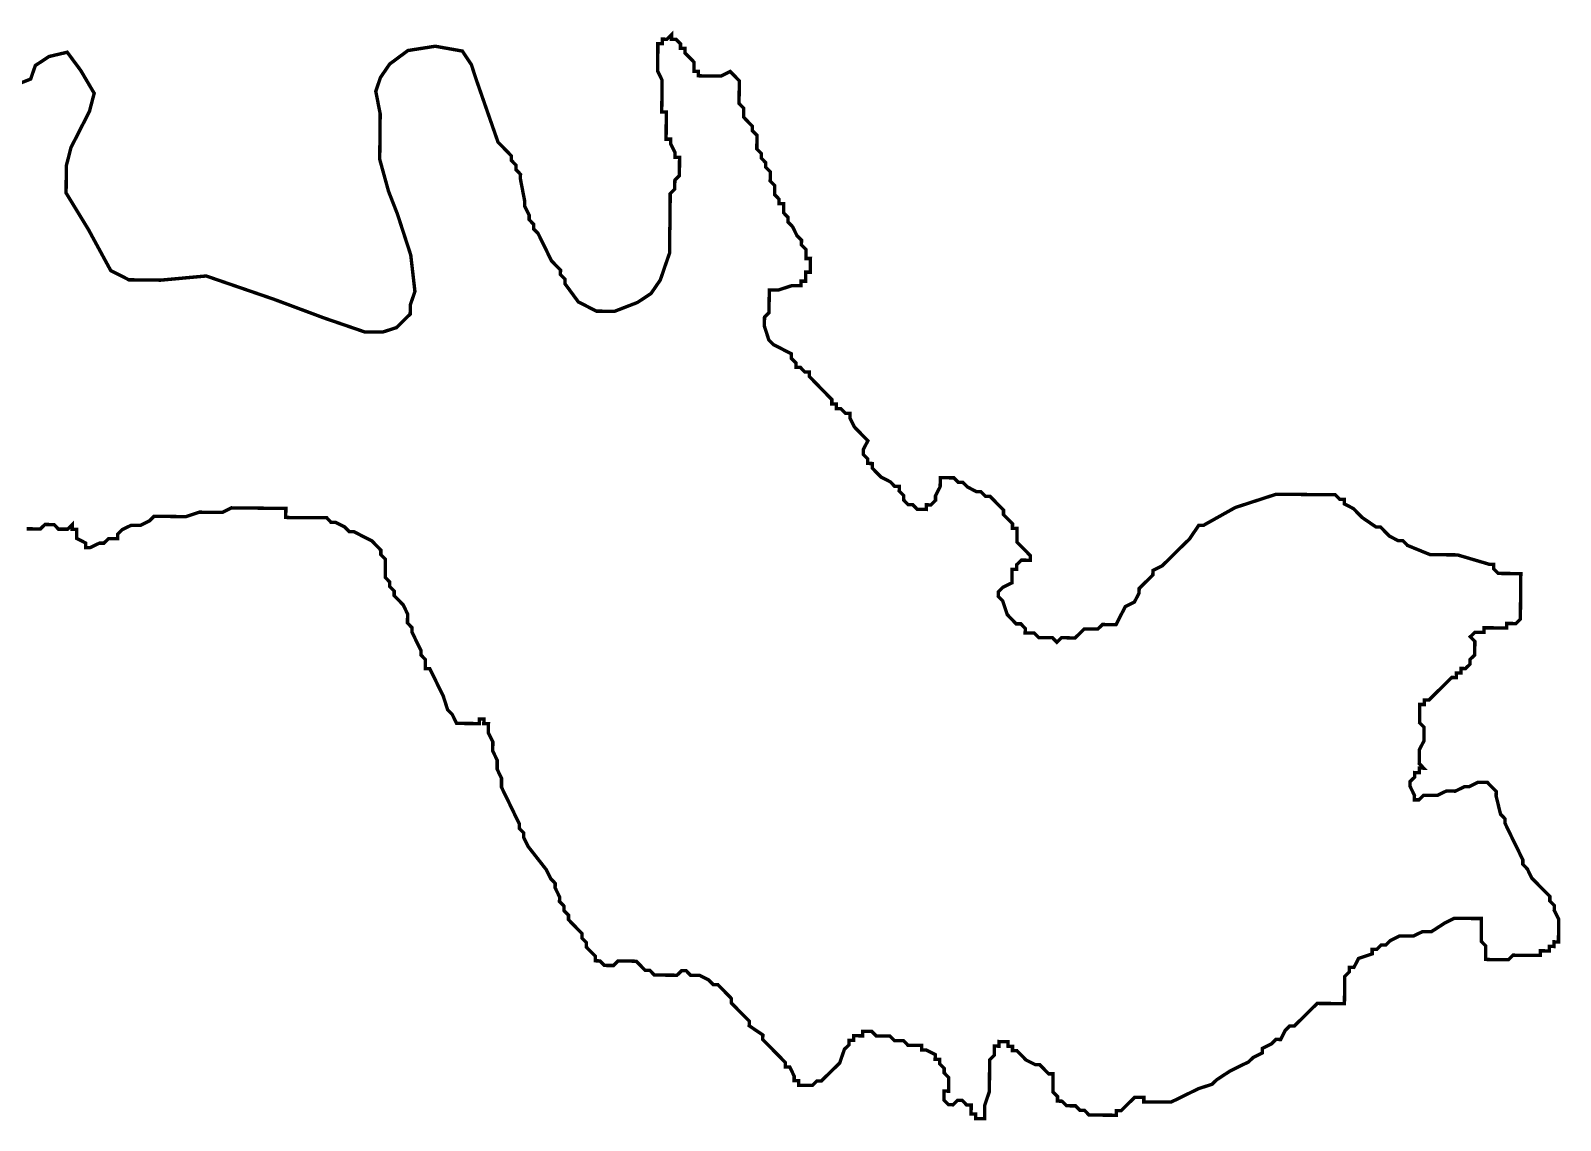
# Model space of a CAD drawing. Header units: metres. Extents: x 290190 to 339802, y 1811045 to 1991312.
# Drawn here: x 308719 to 310075, y 1928384 to 1929350 of the extents above; entities that cross this region are included whole.
import ezdxf

# ---------------------------------------------------------------- set-up
doc = ezdxf.new("R2010")
doc.units = ezdxf.units.M
doc.header["$MEASUREMENT"] = 0
doc.layers.add('HAZARDS LINE', color=1, linetype='Continuous')

msp = doc.modelspace()

# ---------------------------------------------------------------- linework, layer by layer
at = {"layer": 'HAZARDS LINE', "lineweight": 18}
msp.add_lwpolyline([(308715.2, 1928908.1, 3.02, 3.02, 0), (308719.3, 1928908.1, 3.02, 3.02, 0), (308723.3, 1928908, 3.02, 3.02, 0), (308727.3, 1928908, 3.02, 3.02, 0), (308731.4, 1928912, 3.02, 3.02, 0), (308735.4, 1928911.9, 3.02, 3.02, 0), (308739.4, 1928911.9, 3.02, 3.02, 0), (308743.4, 1928907.8, 3.02, 3.02, 0), (308747.5, 1928907.8, 3.02, 3.02, 0), (308751.5, 1928907.8, 3.02, 3.02, 0), (308755.6, 1928911.8, 3.02, 3.02, 0), (308755.5, 1928907.7, 3.02, 3.02, 0), (308759.5, 1928907.7, 3.02, 3.02, 0), (308759.5, 1928903.7, 3.02, 3.02, 0), (308759.5, 1928899.6, 3.02, 3.02, 0), (308767.5, 1928895.5, 3.02, 3.02, 0), (308767.5, 1928891.5, 3.02, 3.02, 0), (308771.5, 1928891.5, 3.02, 3.02, 0), (308779.6, 1928895.4, 3.02, 3.02, 0), (308783.6, 1928895.4, 3.02, 3.02, 0), (308787.7, 1928899.4, 3.02, 3.02, 0), (308795.7, 1928899.3, 3.02, 3.02, 0), (308795.8, 1928903.4, 3.02, 3.02, 0), (308799.8, 1928907.4, 3.02, 3.02, 0), (308807.9, 1928911.3, 3.02, 3.02, 0), (308816, 1928911.2, 3.02, 3.02, 0), (308824.1, 1928915.2, 3.02, 3.02, 0), (308828.1, 1928919.2, 3.02, 3.02, 0), (308832.1, 1928919.2, 3.02, 3.02, 0), (308836.2, 1928919.1, 3.02, 3.02, 0), (308840.2, 1928919.1, 3.02, 3.02, 0), (308848.3, 1928919, 3.02, 3.02, 0), (308852.3, 1928919, 3.02, 3.02, 0), (308856.3, 1928918.9, 3.02, 3.02, 0), (308868.4, 1928922.9, 3.02, 3.02, 0), (308872.5, 1928922.8, 3.02, 3.02, 0), (308884.5, 1928922.7, 3.02, 3.02, 0), (308888.6, 1928922.7, 3.02, 3.02, 0), (308896.7, 1928926.7, 3.02, 3.02, 0), (308900.7, 1928926.6, 3.02, 3.02, 0), (308916.8, 1928926.5, 3.02, 3.02, 0), (308924.8, 1928926.4, 3.02, 3.02, 0), (308932.9, 1928926.3, 3.02, 3.02, 0), (308936.9, 1928926.3, 3.02, 3.02, 0), (308941, 1928926.3, 3.02, 3.02, 0), (308945, 1928926.2, 3.02, 3.02, 0), (308944.9, 1928922.2, 3.02, 3.02, 0), (308944.9, 1928918.2, 3.02, 3.02, 0), (308948.9, 1928918.1, 3.02, 3.02, 0), (308953, 1928918.1, 3.02, 3.02, 0), (308961, 1928918, 3.02, 3.02, 0), (308969.1, 1928918, 3.02, 3.02, 0), (308977.1, 1928917.9, 3.02, 3.02, 0), (308981.2, 1928917.9, 3.02, 3.02, 0), (308985.1, 1928913.8, 3.02, 3.02, 0), (308989.2, 1928913.8, 3.02, 3.02, 0), (308997.2, 1928909.7, 3.02, 3.02, 0), (309001.2, 1928905.6, 3.02, 3.02, 0), (309005.2, 1928905.6, 3.02, 3.02, 0), (309013.2, 1928901.5, 3.02, 3.02, 0), (309021.3, 1928897.4, 3.02, 3.02, 0), (309025.2, 1928893.3, 3.02, 3.02, 0), (309029.2, 1928889.2, 3.02, 3.02, 0), (309029.2, 1928885.2, 3.02, 3.02, 0), (309033.2, 1928881.2, 3.02, 3.02, 0), (309033.2, 1928877.1, 3.02, 3.02, 0), (309033.1, 1928873.1, 3.02, 3.02, 0), (309033.1, 1928869.1, 3.02, 3.02, 0), (309033.1, 1928865, 3.02, 3.02, 0), (309037, 1928861, 3.02, 3.02, 0), (309037, 1928857, 3.02, 3.02, 0), (309041, 1928852.9, 3.02, 3.02, 0), (309041, 1928848.9, 3.02, 3.02, 0), (309045, 1928844.8, 3.02, 3.02, 0), (309049, 1928840.7, 3.02, 3.02, 0), (309052.9, 1928832.6, 3.02, 3.02, 0), (309052.8, 1928824.6, 3.02, 3.02, 0), (309056.8, 1928820.5, 3.02, 3.02, 0), (309056.8, 1928816.5, 3.02, 3.02, 0), (309064.7, 1928800.3, 3.02, 3.02, 0), (309064.7, 1928796.3, 3.02, 3.02, 0), (309068.7, 1928792.2, 3.02, 3.02, 0), (309068.6, 1928784.2, 3.02, 3.02, 0), (309072.6, 1928784.1, 3.02, 3.02, 0), (309080.5, 1928768, 3.02, 3.02, 0), (309084.5, 1928759.9, 3.02, 3.02, 0), (309088.4, 1928747.7, 3.02, 3.02, 0), (309092.4, 1928743.7, 3.02, 3.02, 0), (309096.4, 1928735.6, 3.02, 3.02, 0), (309100.4, 1928735.6, 3.02, 3.02, 0), (309104.4, 1928735.5, 3.02, 3.02, 0), (309108.5, 1928735.5, 3.02, 3.02, 0), (309116.5, 1928735.4, 3.02, 3.02, 0), (309116.5, 1928739.4, 3.02, 3.02, 0), (309120.6, 1928739.4, 3.02, 3.02, 0), (309120.5, 1928735.4, 3.02, 3.02, 0), (309124.6, 1928735.3, 3.02, 3.02, 0), (309124.5, 1928731.3, 3.02, 3.02, 0), (309124.5, 1928727.3, 3.02, 3.02, 0), (309128.5, 1928719.2, 3.02, 3.02, 0), (309128.4, 1928711.1, 3.02, 3.02, 0), (309132.3, 1928703.1, 3.02, 3.02, 0), (309132.3, 1928695, 3.02, 3.02, 0), (309136.2, 1928686.9, 3.02, 3.02, 0), (309136.2, 1928678.9, 3.02, 3.02, 0), (309144.1, 1928662.7, 3.02, 3.02, 0), (309148, 1928654.6, 3.02, 3.02, 0), (309152, 1928646.5, 3.02, 3.02, 0), (309152, 1928642.5, 3.02, 3.02, 0), (309155.9, 1928638.4, 3.02, 3.02, 0), (309155.9, 1928634.4, 3.02, 3.02, 0), (309159.9, 1928626.3, 3.02, 3.02, 0), (309175.8, 1928606, 3.02, 3.02, 0), (309179.8, 1928597.9, 3.02, 3.02, 0), (309183.8, 1928593.8, 3.02, 3.02, 0), (309183.7, 1928589.8, 3.02, 3.02, 0), (309187.7, 1928581.7, 3.02, 3.02, 0), (309187.6, 1928577.7, 3.02, 3.02, 0), (309191.6, 1928573.6, 3.02, 3.02, 0), (309191.6, 1928569.6, 3.02, 3.02, 0), (309195.6, 1928565.5, 3.02, 3.02, 0), (309195.6, 1928561.5, 3.02, 3.02, 0), (309199.5, 1928557.5, 3.02, 3.02, 0), (309203.5, 1928553.4, 3.02, 3.02, 0), (309207.5, 1928549.3, 3.02, 3.02, 0), (309207.5, 1928545.3, 3.02, 3.02, 0), (309211.5, 1928541.2, 3.02, 3.02, 0), (309211.5, 1928537.2, 3.02, 3.02, 0), (309215.4, 1928533.1, 3.02, 3.02, 0), (309219.4, 1928529.1, 3.02, 3.02, 0), (309219.4, 1928525.1, 3.02, 3.02, 0), (309223.4, 1928525, 3.02, 3.02, 0), (309227.4, 1928521, 3.02, 3.02, 0), (309231.5, 1928520.9, 3.02, 3.02, 0), (309235.5, 1928520.9, 3.02, 3.02, 0), (309239.5, 1928524.9, 3.02, 3.02, 0), (309243.6, 1928524.8, 3.02, 3.02, 0), (309247.6, 1928524.8, 3.02, 3.02, 0), (309251.6, 1928524.8, 3.02, 3.02, 0), (309255.7, 1928524.7, 3.02, 3.02, 0), (309259.6, 1928520.7, 3.02, 3.02, 0), (309263.6, 1928516.6, 3.02, 3.02, 0), (309267.7, 1928516.6, 3.02, 3.02, 0), (309271.7, 1928512.5, 3.02, 3.02, 0), (309275.7, 1928512.5, 3.02, 3.02, 0), (309279.7, 1928512.4, 3.02, 3.02, 0), (309291.8, 1928512.3, 3.02, 3.02, 0), (309295.9, 1928516.3, 3.02, 3.02, 0), (309299.9, 1928516.3, 3.02, 3.02, 0), (309303.9, 1928512.2, 3.02, 3.02, 0), (309307.9, 1928512.2, 3.02, 3.02, 0), (309311.9, 1928512.2, 3.02, 3.02, 0), (309319.9, 1928508.1, 3.02, 3.02, 0), (309323.9, 1928504, 3.02, 3.02, 0), (309328, 1928504, 3.02, 3.02, 0), (309332, 1928499.9, 3.02, 3.02, 0), (309336, 1928495.8, 3.02, 3.02, 0), (309339.9, 1928491.8, 3.02, 3.02, 0), (309339.9, 1928487.8, 3.02, 3.02, 0), (309347.9, 1928479.6, 3.02, 3.02, 0), (309351.9, 1928475.6, 3.02, 3.02, 0), (309355.9, 1928471.5, 3.02, 3.02, 0), (309355.8, 1928467.5, 3.02, 3.02, 0), (309367.9, 1928459.3, 3.02, 3.02, 0), (309367.8, 1928455.3, 3.02, 3.02, 0), (309371.8, 1928451.2, 3.02, 3.02, 0), (309375.8, 1928447.2, 3.02, 3.02, 0), (309379.8, 1928443.1, 3.02, 3.02, 0), (309387.8, 1928435, 3.02, 3.02, 0), (309387.8, 1928430.9, 3.02, 3.02, 0), (309391.8, 1928430.9, 3.02, 3.02, 0), (309395.7, 1928422.8, 3.02, 3.02, 0), (309395.7, 1928418.8, 3.02, 3.02, 0), (309399.7, 1928418.8, 3.02, 3.02, 0), (309399.7, 1928414.7, 3.02, 3.02, 0), (309403.7, 1928414.7, 3.02, 3.02, 0), (309407.7, 1928414.7, 3.02, 3.02, 0), (309411.8, 1928414.6, 3.02, 3.02, 0), (309415.8, 1928418.6, 3.02, 3.02, 0), (309419.9, 1928418.6, 3.02, 3.02, 0), (309423.9, 1928422.6, 3.02, 3.02, 0), (309428, 1928426.6, 3.02, 3.02, 0), (309432.1, 1928430.6, 3.02, 3.02, 0), (309436.1, 1928434.6, 3.02, 3.02, 0), (309440.2, 1928446.6, 3.02, 3.02, 0), (309444.3, 1928450.6, 3.02, 3.02, 0), (309444.3, 1928454.6, 3.02, 3.02, 0), (309448.4, 1928454.6, 3.02, 3.02, 0), (309448.4, 1928458.6, 3.02, 3.02, 0), (309452.4, 1928458.6, 3.02, 3.02, 0), (309456.5, 1928458.5, 3.02, 3.02, 0), (309456.5, 1928462.6, 3.02, 3.02, 0), (309460.5, 1928462.5, 3.02, 3.02, 0), (309464.5, 1928462.5, 3.02, 3.02, 0), (309468.5, 1928458.4, 3.02, 3.02, 0), (309480.6, 1928458.3, 3.02, 3.02, 0), (309484.6, 1928454.3, 3.02, 3.02, 0), (309492.7, 1928454.2, 3.02, 3.02, 0), (309496.7, 1928450.1, 3.02, 3.02, 0), (309500.7, 1928450.1, 3.02, 3.02, 0), (309504.7, 1928450.1, 3.02, 3.02, 0), (309508.7, 1928450, 3.02, 3.02, 0), (309508.7, 1928446, 3.02, 3.02, 0), (309512.7, 1928446, 3.02, 3.02, 0), (309520.8, 1928441.9, 3.02, 3.02, 0), (309520.7, 1928437.8, 3.02, 3.02, 0), (309524.7, 1928437.8, 3.02, 3.02, 0), (309524.7, 1928433.8, 3.02, 3.02, 0), (309528.7, 1928429.7, 3.02, 3.02, 0), (309528.7, 1928425.7, 3.02, 3.02, 0), (309532.7, 1928421.6, 3.02, 3.02, 0), (309532.6, 1928417.6, 3.02, 3.02, 0), (309532.6, 1928413.6, 3.02, 3.02, 0), (309532.6, 1928409.5, 3.02, 3.02, 0), (309528.5, 1928409.6, 3.02, 3.02, 0), (309528.5, 1928405.6, 3.02, 3.02, 0), (309528.5, 1928401.5, 3.02, 3.02, 0), (309532.5, 1928397.5, 3.02, 3.02, 0), (309536.5, 1928397.4, 3.02, 3.02, 0), (309540.5, 1928401.4, 3.02, 3.02, 0), (309544.6, 1928401.4, 3.02, 3.02, 0), (309548.6, 1928397.3, 3.02, 3.02, 0), (309552.6, 1928397.3, 3.02, 3.02, 0), (309552.6, 1928393.3, 3.02, 3.02, 0), (309552.5, 1928389.2, 3.02, 3.02, 0), (309556.5, 1928389.2, 3.02, 3.02, 0), (309556.5, 1928385.2, 3.02, 3.02, 0), (309560.5, 1928385.1, 3.02, 3.02, 0), (309564.6, 1928385.1, 3.02, 3.02, 0), (309564.6, 1928389.1, 3.02, 3.02, 0), (309564.7, 1928397.2, 3.02, 3.02, 0), (309568.8, 1928409.2, 3.02, 3.02, 0), (309568.8, 1928413.3, 3.02, 3.02, 0), (309568.9, 1928425.3, 3.02, 3.02, 0), (309569, 1928433.4, 3.02, 3.02, 0), (309569.1, 1928437.4, 3.02, 3.02, 0), (309573.1, 1928441.4, 3.02, 3.02, 0), (309573.1, 1928445.5, 3.02, 3.02, 0), (309573.2, 1928449.5, 3.02, 3.02, 0), (309577.2, 1928449.4, 3.02, 3.02, 0), (309577.2, 1928453.5, 3.02, 3.02, 0), (309581.3, 1928453.4, 3.02, 3.02, 0), (309585.3, 1928453.4, 3.02, 3.02, 0), (309585.3, 1928449.4, 3.02, 3.02, 0), (309589.3, 1928449.3, 3.02, 3.02, 0), (309589.3, 1928445.3, 3.02, 3.02, 0), (309593.3, 1928445.3, 3.02, 3.02, 0), (309601.3, 1928437.1, 3.02, 3.02, 0), (309609.3, 1928433.1, 3.02, 3.02, 0), (309613.3, 1928433, 3.02, 3.02, 0), (309617.3, 1928429, 3.02, 3.02, 0), (309621.3, 1928424.9, 3.02, 3.02, 0), (309625.3, 1928424.9, 3.02, 3.02, 0), (309625.3, 1928420.8, 3.02, 3.02, 0), (309625.3, 1928416.8, 3.02, 3.02, 0), (309625.2, 1928412.8, 3.02, 3.02, 0), (309625.2, 1928408.7, 3.02, 3.02, 0), (309629.2, 1928404.7, 3.02, 3.02, 0), (309629.1, 1928400.7, 3.02, 3.02, 0), (309633.2, 1928400.6, 3.02, 3.02, 0), (309637.2, 1928396.6, 3.02, 3.02, 0), (309641.2, 1928396.5, 3.02, 3.02, 0), (309645.2, 1928396.5, 3.02, 3.02, 0), (309649.2, 1928392.4, 3.02, 3.02, 0), (309653.2, 1928392.4, 3.02, 3.02, 0), (309657.2, 1928388.3, 3.02, 3.02, 0), (309661.3, 1928388.3, 3.02, 3.02, 0), (309665.3, 1928388.3, 3.02, 3.02, 0), (309673.3, 1928388.2, 3.02, 3.02, 0), (309677.4, 1928388.2, 3.02, 3.02, 0), (309681.4, 1928388.1, 3.02, 3.02, 0), (309681.4, 1928392.1, 3.02, 3.02, 0), (309685.5, 1928392.1, 3.02, 3.02, 0), (309689.5, 1928396.1, 3.02, 3.02, 0), (309693.6, 1928400.1, 3.02, 3.02, 0), (309697.6, 1928404.1, 3.02, 3.02, 0), (309701.7, 1928404.1, 3.02, 3.02, 0), (309705.7, 1928404, 3.02, 3.02, 0), (309705.7, 1928400, 3.02, 3.02, 0), (309709.7, 1928400, 3.02, 3.02, 0), (309717.7, 1928399.9, 3.02, 3.02, 0), (309721.8, 1928399.8, 3.02, 3.02, 0), (309725.8, 1928399.8, 3.02, 3.02, 0), (309729.8, 1928399.8, 3.02, 3.02, 0), (309737.9, 1928403.7, 3.02, 3.02, 0), (309754.1, 1928411.7, 3.02, 3.02, 0), (309766.2, 1928415.6, 3.02, 3.02, 0), (309770.3, 1928419.6, 3.02, 3.02, 0), (309782.4, 1928427.5, 3.02, 3.02, 0), (309790.5, 1928431.5, 3.02, 3.02, 0), (309798.6, 1928435.4, 3.02, 3.02, 0), (309802.7, 1928439.4, 3.02, 3.02, 0), (309810.8, 1928443.4, 3.02, 3.02, 0), (309810.8, 1928447.4, 3.02, 3.02, 0), (309818.9, 1928451.4, 3.02, 3.02, 0), (309822.9, 1928455.4, 3.02, 3.02, 0), (309827, 1928455.3, 3.02, 3.02, 0), (309831.1, 1928463.4, 3.02, 3.02, 0), (309835.1, 1928467.3, 3.02, 3.02, 0), (309839.2, 1928467.3, 3.02, 3.02, 0), (309847.3, 1928475.3, 3.02, 3.02, 0), (309851.3, 1928479.3, 3.02, 3.02, 0), (309855.4, 1928483.3, 3.02, 3.02, 0), (309859.5, 1928487.3, 3.02, 3.02, 0), (309863.5, 1928487.2, 3.02, 3.02, 0), (309867.5, 1928487.2, 3.02, 3.02, 0), (309871.6, 1928487.2, 3.02, 3.02, 0), (309875.6, 1928487.1, 3.02, 3.02, 0), (309879.6, 1928487.1, 3.02, 3.02, 0), (309883.6, 1928487.1, 3.02, 3.02, 0), (309883.7, 1928495.1, 3.02, 3.02, 0), (309883.8, 1928503.2, 3.02, 3.02, 0), (309883.8, 1928507.2, 3.02, 3.02, 0), (309883.8, 1928511.2, 3.02, 3.02, 0), (309887.9, 1928515.2, 3.02, 3.02, 0), (309887.9, 1928519.3, 3.02, 3.02, 0), (309892, 1928519.2, 3.02, 3.02, 0), (309896.1, 1928527.2, 3.02, 3.02, 0), (309908.2, 1928531.2, 3.02, 3.02, 0), (309908.2, 1928535.2, 3.02, 3.02, 0), (309912.2, 1928535.2, 3.02, 3.02, 0), (309916.3, 1928539.2, 3.02, 3.02, 0), (309920.3, 1928539.1, 3.02, 3.02, 0), (309924.4, 1928543.1, 3.02, 3.02, 0), (309932.5, 1928547.1, 3.02, 3.02, 0), (309944.6, 1928547, 3.02, 3.02, 0), (309952.7, 1928550.9, 3.02, 3.02, 0), (309956.7, 1928550.9, 3.02, 3.02, 0), (309960.7, 1928550.9, 3.02, 3.02, 0), (309972.9, 1928558.8, 3.02, 3.02, 0), (309981, 1928562.8, 3.02, 3.02, 0), (309985, 1928562.7, 3.02, 3.02, 0), (309989, 1928562.7, 3.02, 3.02, 0), (309993, 1928562.7, 3.02, 3.02, 0), (309997.1, 1928562.6, 3.02, 3.02, 0), (310001.1, 1928562.6, 3.02, 3.02, 0), (310005.1, 1928562.6, 3.02, 3.02, 0), (310005.1, 1928558.5, 3.02, 3.02, 0), (310005.1, 1928554.5, 3.02, 3.02, 0), (310005, 1928550.5, 3.02, 3.02, 0), (310005, 1928546.4, 3.02, 3.02, 0), (310004.9, 1928542.4, 3.02, 3.02, 0), (310008.9, 1928538.3, 3.02, 3.02, 0), (310008.9, 1928534.3, 3.02, 3.02, 0), (310008.9, 1928530.3, 3.02, 3.02, 0), (310008.8, 1928526.3, 3.02, 3.02, 0), (310012.9, 1928526.2, 3.02, 3.02, 0), (310016.9, 1928526.2, 3.02, 3.02, 0), (310020.9, 1928526.2, 3.02, 3.02, 0), (310024.9, 1928526.1, 3.02, 3.02, 0), (310029, 1928526.1, 3.02, 3.02, 0), (310033, 1928530.1, 3.02, 3.02, 0), (310037.1, 1928530, 3.02, 3.02, 0), (310041.1, 1928530, 3.02, 3.02, 0), (310045.1, 1928530, 3.02, 3.02, 0), (310049.1, 1928529.9, 3.02, 3.02, 0), (310053.2, 1928529.9, 3.02, 3.02, 0), (310057.2, 1928529.9, 3.02, 3.02, 0), (310057.2, 1928533.9, 3.02, 3.02, 0), (310061.3, 1928533.9, 3.02, 3.02, 0), (310065.3, 1928533.8, 3.02, 3.02, 0), (310065.3, 1928537.9, 3.02, 3.02, 0), (310069.3, 1928537.8, 3.02, 3.02, 0), (310069.4, 1928541.9, 3.02, 3.02, 0), (310073.4, 1928541.8, 3.02, 3.02, 0), (310073.4, 1928545.8, 3.02, 3.02, 0), (310073.5, 1928549.9, 3.02, 3.02, 0), (310073.5, 1928553.9, 3.02, 3.02, 0), (310073.5, 1928557.9, 3.02, 3.02, 0), (310073.6, 1928562, 3.02, 3.02, 0), (310069.6, 1928570, 3.02, 3.02, 0), (310069.7, 1928574.1, 3.02, 3.02, 0), (310065.7, 1928578.1, 3.02, 3.02, 0), (310065.7, 1928582.2, 3.02, 3.02, 0), (310061.7, 1928586.2, 3.02, 3.02, 0), (310057.7, 1928590.3, 3.02, 3.02, 0), (310053.7, 1928594.4, 3.02, 3.02, 0), (310049.7, 1928598.4, 3.02, 3.02, 0), (310045.8, 1928606.5, 3.02, 3.02, 0), (310041.8, 1928610.6, 3.02, 3.02, 0), (310041.8, 1928614.6, 3.02, 3.02, 0), (310029.9, 1928638.9, 3.02, 3.02, 0), (310026, 1928647, 3.02, 3.02, 0), (310026, 1928651, 3.02, 3.02, 0), (310022, 1928655.1, 3.02, 3.02, 0), (310018.1, 1928671.2, 3.02, 3.02, 0), (310018.2, 1928675.2, 3.02, 3.02, 0), (310014.2, 1928679.3, 3.02, 3.02, 0), (310010.2, 1928683.4, 3.02, 3.02, 0), (310006.2, 1928683.4, 3.02, 3.02, 0), (310002.1, 1928683.4, 3.02, 3.02, 0), (309994.1, 1928679.5, 3.02, 3.02, 0), (309990, 1928679.5, 3.02, 3.02, 0), (309981.9, 1928675.5, 3.02, 3.02, 0), (309977.9, 1928675.6, 3.02, 3.02, 0), (309973.9, 1928675.6, 3.02, 3.02, 0), (309965.8, 1928671.7, 3.02, 3.02, 0), (309961.8, 1928671.7, 3.02, 3.02, 0), (309953.7, 1928671.8, 3.02, 3.02, 0), (309949.6, 1928667.8, 3.02, 3.02, 0), (309945.6, 1928667.8, 3.02, 3.02, 0), (309945.7, 1928671.8, 3.02, 3.02, 0), (309941.7, 1928679.9, 3.02, 3.02, 0), (309941.7, 1928683.9, 3.02, 3.02, 0), (309945.8, 1928687.9, 3.02, 3.02, 0), (309945.8, 1928692, 3.02, 3.02, 0), (309949.9, 1928691.9, 3.02, 3.02, 0), (309949.9, 1928696, 3.02, 3.02, 0), (309953.9, 1928695.9, 3.02, 3.02, 0), (309949.9, 1928700, 3.02, 3.02, 0), (309950, 1928704, 3.02, 3.02, 0), (309950, 1928712.1, 3.02, 3.02, 0), (309954.1, 1928720.1, 3.02, 3.02, 0), (309954.2, 1928724.1, 3.02, 3.02, 0), (309954.2, 1928728.2, 3.02, 3.02, 0), (309954.2, 1928732.2, 3.02, 3.02, 0), (309950.2, 1928736.2, 3.02, 3.02, 0), (309950.3, 1928740.3, 3.02, 3.02, 0), (309950.3, 1928744.3, 3.02, 3.02, 0), (309950.4, 1928752.4, 3.02, 3.02, 0), (309954.4, 1928752.3, 3.02, 3.02, 0), (309954.4, 1928756.3, 3.02, 3.02, 0), (309958.5, 1928756.3, 3.02, 3.02, 0), (309962.5, 1928760.3, 3.02, 3.02, 0), (309970.7, 1928768.3, 3.02, 3.02, 0), (309974.7, 1928772.3, 3.02, 3.02, 0), (309978.8, 1928776.3, 3.02, 3.02, 0), (309982.8, 1928776.2, 3.02, 3.02, 0), (309982.8, 1928780.3, 3.02, 3.02, 0), (309986.9, 1928780.2, 3.02, 3.02, 0), (309986.9, 1928784.3, 3.02, 3.02, 0), (309990.9, 1928784.2, 3.02, 3.02, 0), (309995, 1928788.2, 3.02, 3.02, 0), (309995, 1928792.3, 3.02, 3.02, 0), (309999.1, 1928796.2, 3.02, 3.02, 0), (309999.1, 1928800.3, 3.02, 3.02, 0), (309999.2, 1928804.3, 3.02, 3.02, 0), (309999.2, 1928808.3, 3.02, 3.02, 0), (309995.2, 1928812.4, 3.02, 3.02, 0), (309999.3, 1928816.4, 3.02, 3.02, 0), (310003.3, 1928816.3, 3.02, 3.02, 0), (310007.3, 1928816.3, 3.02, 3.02, 0), (310007.4, 1928820.3, 3.02, 3.02, 0), (310011.4, 1928820.3, 3.02, 3.02, 0), (310015.4, 1928820.3, 3.02, 3.02, 0), (310019.4, 1928820.2, 3.02, 3.02, 0), (310023.5, 1928820.2, 3.02, 3.02, 0), (310027.5, 1928820.2, 3.02, 3.02, 0), (310027.5, 1928824.2, 3.02, 3.02, 0), (310035.6, 1928824.1, 3.02, 3.02, 0), (310039.6, 1928828.1, 3.02, 3.02, 0), (310040, 1928868.4, 3.02, 3.02, 0), (310036, 1928868.4, 3.02, 3.02, 0), (310027.9, 1928868.5, 3.02, 3.02, 0), (310023.9, 1928868.5, 3.02, 3.02, 0), (310019.9, 1928868.6, 3.02, 3.02, 0), (310015.9, 1928872.6, 3.02, 3.02, 0), (310015.9, 1928876.7, 3.02, 3.02, 0), (310011.9, 1928876.7, 3.02, 3.02, 0), (309983.8, 1928885, 3.02, 3.02, 0), (309959.6, 1928885.2, 3.02, 3.02, 0), (309939.5, 1928893.4, 3.02, 3.02, 0), (309935.5, 1928897.5, 3.02, 3.02, 0), (309931.5, 1928897.5, 3.02, 3.02, 0), (309923.5, 1928901.6, 3.02, 3.02, 0), (309919.5, 1928905.7, 3.02, 3.02, 0), (309915.5, 1928909.8, 3.02, 3.02, 0), (309911.5, 1928909.8, 3.02, 3.02, 0), (309899.5, 1928918, 3.02, 3.02, 0), (309895.5, 1928922, 3.02, 3.02, 0), (309891.5, 1928926.1, 3.02, 3.02, 0), (309883.5, 1928930.2, 3.02, 3.02, 0), (309883.5, 1928934.2, 3.02, 3.02, 0), (309879.5, 1928934.2, 3.02, 3.02, 0), (309875.5, 1928938.3, 3.02, 3.02, 0), (309871.4, 1928938.3, 3.02, 3.02, 0), (309867.4, 1928938.4, 3.02, 3.02, 0), (309863.4, 1928938.4, 3.02, 3.02, 0), (309859.4, 1928938.4, 3.02, 3.02, 0), (309851.3, 1928938.5, 3.02, 3.02, 0), (309843.2, 1928938.6, 3.02, 3.02, 0), (309839.2, 1928938.6, 3.02, 3.02, 0), (309831.2, 1928938.7, 3.02, 3.02, 0), (309827.1, 1928938.7, 3.02, 3.02, 0), (309823.1, 1928938.8, 3.02, 3.02, 0), (309786.8, 1928927, 3.02, 3.02, 0), (309758.4, 1928911.1, 3.02, 3.02, 0), (309754.4, 1928911.2, 3.02, 3.02, 0), (309746.2, 1928899.1, 3.02, 3.02, 0), (309742.2, 1928895.2, 3.02, 3.02, 0), (309738.1, 1928891.2, 3.02, 3.02, 0), (309734.1, 1928887.2, 3.02, 3.02, 0), (309721.9, 1928875.2, 3.02, 3.02, 0), (309713.8, 1928871.2, 3.02, 3.02, 0), (309713.7, 1928867.2, 3.02, 3.02, 0), (309709.7, 1928863.2, 3.02, 3.02, 0), (309705.6, 1928859.2, 3.02, 3.02, 0), (309701.6, 1928855.2, 3.02, 3.02, 0), (309701.5, 1928851.2, 3.02, 3.02, 0), (309697.4, 1928843.2, 3.02, 3.02, 0), (309689.3, 1928839.2, 3.02, 3.02, 0), (309685.2, 1928831.2, 3.02, 3.02, 0), (309681.1, 1928823.2, 3.02, 3.02, 0), (309677.1, 1928823.2, 3.02, 3.02, 0), (309673.1, 1928823.2, 3.02, 3.02, 0), (309669.1, 1928823.3, 3.02, 3.02, 0), (309665, 1928819.3, 3.02, 3.02, 0), (309661, 1928819.3, 3.02, 3.02, 0), (309656.9, 1928819.4, 3.02, 3.02, 0), (309652.9, 1928819.4, 3.02, 3.02, 0), (309648.9, 1928815.4, 3.02, 3.02, 0), (309644.8, 1928811.4, 3.02, 3.02, 0), (309640.8, 1928811.4, 3.02, 3.02, 0), (309636.7, 1928811.5, 3.02, 3.02, 0), (309632.7, 1928811.5, 3.02, 3.02, 0), (309628.6, 1928807.5, 3.02, 3.02, 0), (309624.7, 1928811.6, 3.02, 3.02, 0), (309620.6, 1928811.6, 3.02, 3.02, 0), (309616.6, 1928811.6, 3.02, 3.02, 0), (309612.6, 1928811.7, 3.02, 3.02, 0), (309608.6, 1928815.7, 3.02, 3.02, 0), (309604.6, 1928815.8, 3.02, 3.02, 0), (309600.5, 1928815.8, 3.02, 3.02, 0), (309600.6, 1928819.8, 3.02, 3.02, 0), (309596.6, 1928823.9, 3.02, 3.02, 0), (309592.5, 1928823.9, 3.02, 3.02, 0), (309588.5, 1928828, 3.02, 3.02, 0), (309584.6, 1928832.1, 3.02, 3.02, 0), (309580.6, 1928844.2, 3.02, 3.02, 0), (309576.6, 1928848.2, 3.02, 3.02, 0), (309576.7, 1928852.3, 3.02, 3.02, 0), (309580.7, 1928856.3, 3.02, 3.02, 0), (309588.8, 1928860.2, 3.02, 3.02, 0), (309588.9, 1928864.3, 3.02, 3.02, 0), (309588.9, 1928868.3, 3.02, 3.02, 0), (309588.9, 1928872.3, 3.02, 3.02, 0), (309593, 1928872.3, 3.02, 3.02, 0), (309593, 1928876.3, 3.02, 3.02, 0), (309597.1, 1928880.3, 3.02, 3.02, 0), (309601.1, 1928880.3, 3.02, 3.02, 0), (309605.1, 1928880.2, 3.02, 3.02, 0), (309605.1, 1928884.3, 3.02, 3.02, 0), (309597.2, 1928892.4, 3.02, 3.02, 0), (309593.2, 1928896.4, 3.02, 3.02, 0), (309593.2, 1928900.5, 3.02, 3.02, 0), (309593.2, 1928904.5, 3.02, 3.02, 0), (309593.3, 1928908.5, 3.02, 3.02, 0), (309589.2, 1928908.6, 3.02, 3.02, 0), (309589.3, 1928912.6, 3.02, 3.02, 0), (309581.3, 1928920.7, 3.02, 3.02, 0), (309581.3, 1928924.7, 3.02, 3.02, 0), (309573.3, 1928932.9, 3.02, 3.02, 0), (309569.4, 1928936.9, 3.02, 3.02, 0), (309565.3, 1928937, 3.02, 3.02, 0), (309561.3, 1928941, 3.02, 3.02, 0), (309557.3, 1928941.1, 3.02, 3.02, 0), (309549.3, 1928945.2, 3.02, 3.02, 0), (309545.3, 1928949.2, 3.02, 3.02, 0), (309541.3, 1928949.3, 3.02, 3.02, 0), (309537.3, 1928953.3, 3.02, 3.02, 0), (309529.2, 1928953.4, 3.02, 3.02, 0), (309525.2, 1928953.4, 3.02, 3.02, 0), (309525.2, 1928949.4, 3.02, 3.02, 0), (309525.1, 1928945.4, 3.02, 3.02, 0), (309521, 1928937.4, 3.02, 3.02, 0), (309521, 1928933.3, 3.02, 3.02, 0), (309516.9, 1928929.3, 3.02, 3.02, 0), (309512.9, 1928929.4, 3.02, 3.02, 0), (309512.9, 1928925.3, 3.02, 3.02, 0), (309508.8, 1928925.4, 3.02, 3.02, 0), (309504.8, 1928925.4, 3.02, 3.02, 0), (309500.8, 1928929.5, 3.02, 3.02, 0), (309496.8, 1928929.5, 3.02, 3.02, 0), (309492.8, 1928933.6, 3.02, 3.02, 0), (309492.8, 1928937.6, 3.02, 3.02, 0), (309488.8, 1928941.7, 3.02, 3.02, 0), (309488.9, 1928945.7, 3.02, 3.02, 0), (309484.9, 1928945.7, 3.02, 3.02, 0), (309480.9, 1928949.8, 3.02, 3.02, 0), (309472.8, 1928953.9, 3.02, 3.02, 0), (309468.8, 1928957.9, 3.02, 3.02, 0), (309464.9, 1928962, 3.02, 3.02, 0), (309464.9, 1928966, 3.02, 3.02, 0), (309460.9, 1928966.1, 3.02, 3.02, 0), (309460.9, 1928970.1, 3.02, 3.02, 0), (309456.9, 1928974.2, 3.02, 3.02, 0), (309456.9, 1928978.2, 3.02, 3.02, 0), (309461, 1928986.2, 3.02, 3.02, 0), (309457, 1928990.3, 3.02, 3.02, 0), (309453.1, 1928994.3, 3.02, 3.02, 0), (309449.1, 1928998.4, 3.02, 3.02, 0), (309445.1, 1929006.5, 3.02, 3.02, 0), (309445.1, 1929010.5, 3.02, 3.02, 0), (309441.1, 1929010.6, 3.02, 3.02, 0), (309437.1, 1929014.6, 3.02, 3.02, 0), (309433.1, 1929014.7, 3.02, 3.02, 0), (309433.1, 1929018.7, 3.02, 3.02, 0), (309429.1, 1929018.7, 3.02, 3.02, 0), (309429.1, 1929022.7, 3.02, 3.02, 0), (309425.1, 1929026.8, 3.02, 3.02, 0), (309421.1, 1929030.9, 3.02, 3.02, 0), (309413.2, 1929039, 3.02, 3.02, 0), (309409.2, 1929043.1, 3.02, 3.02, 0), (309409.2, 1929047.1, 3.02, 3.02, 0), (309405.2, 1929047.1, 3.02, 3.02, 0), (309401.2, 1929051.2, 3.02, 3.02, 0), (309397.2, 1929051.2, 3.02, 3.02, 0), (309397.2, 1929055.2, 3.02, 3.02, 0), (309393.2, 1929059.3, 3.02, 3.02, 0), (309393.2, 1929063.3, 3.02, 3.02, 0), (309377.2, 1929071.5, 3.02, 3.02, 0), (309373.2, 1929075.6, 3.02, 3.02, 0), (309369.3, 1929087.7, 3.02, 3.02, 0), (309369.3, 1929091.7, 3.02, 3.02, 0), (309369.4, 1929095.8, 3.02, 3.02, 0), (309373.4, 1929099.8, 3.02, 3.02, 0), (309373.5, 1929111.8, 3.02, 3.02, 0), (309373.6, 1929115.9, 3.02, 3.02, 0), (309373.6, 1929119.9, 3.02, 3.02, 0), (309377.6, 1929119.9, 3.02, 3.02, 0), (309381.6, 1929119.8, 3.02, 3.02, 0), (309393.8, 1929123.8, 3.02, 3.02, 0), (309397.8, 1929123.7, 3.02, 3.02, 0), (309401.8, 1929123.7, 3.02, 3.02, 0), (309401.8, 1929127.7, 3.02, 3.02, 0), (309405.9, 1929127.7, 3.02, 3.02, 0), (309405.9, 1929131.7, 3.02, 3.02, 0), (309405.9, 1929135.7, 3.02, 3.02, 0), (309410, 1929135.7, 3.02, 3.02, 0), (309410, 1929139.7, 3.02, 3.02, 0), (309410, 1929143.8, 3.02, 3.02, 0), (309410.1, 1929147.8, 3.02, 3.02, 0), (309406.1, 1929147.8, 3.02, 3.02, 0), (309406.1, 1929151.8, 3.02, 3.02, 0), (309406.1, 1929155.9, 3.02, 3.02, 0), (309402.1, 1929159.9, 3.02, 3.02, 0), (309402.2, 1929164, 3.02, 3.02, 0), (309398.2, 1929168, 3.02, 3.02, 0), (309394.2, 1929176.1, 3.02, 3.02, 0), (309390.2, 1929180.2, 3.02, 3.02, 0), (309390.3, 1929184.2, 3.02, 3.02, 0), (309386.3, 1929188.3, 3.02, 3.02, 0), (309386.3, 1929192.3, 3.02, 3.02, 0), (309386.3, 1929196.3, 3.02, 3.02, 0), (309382.3, 1929196.4, 3.02, 3.02, 0), (309382.3, 1929200.4, 3.02, 3.02, 0), (309378.3, 1929204.5, 3.02, 3.02, 0), (309378.4, 1929208.5, 3.02, 3.02, 0), (309378.4, 1929212.5, 3.02, 3.02, 0), (309374.4, 1929216.6, 3.02, 3.02, 0), (309374.5, 1929220.6, 3.02, 3.02, 0), (309374.5, 1929224.6, 3.02, 3.02, 0), (309370.5, 1929228.7, 3.02, 3.02, 0), (309370.5, 1929232.7, 3.02, 3.02, 0), (309366.5, 1929236.8, 3.02, 3.02, 0), (309366.6, 1929240.8, 3.02, 3.02, 0), (309362.6, 1929244.9, 3.02, 3.02, 0), (309362.6, 1929248.9, 3.02, 3.02, 0), (309362.7, 1929257, 3.02, 3.02, 0), (309358.7, 1929261, 3.02, 3.02, 0), (309358.7, 1929265, 3.02, 3.02, 0), (309354.7, 1929269.1, 3.02, 3.02, 0), (309350.8, 1929273.2, 3.02, 3.02, 0), (309350.8, 1929277.2, 3.02, 3.02, 0), (309350.8, 1929281.2, 3.02, 3.02, 0), (309346.8, 1929285.3, 3.02, 3.02, 0), (309347, 1929301.4, 3.02, 3.02, 0), (309347, 1929305.4, 3.02, 3.02, 0), (309343, 1929309.5, 3.02, 3.02, 0), (309339, 1929313.6, 3.02, 3.02, 0), (309330.9, 1929309.6, 3.02, 3.02, 0), (309318.8, 1929309.7, 3.02, 3.02, 0), (309314.8, 1929309.7, 3.02, 3.02, 0), (309310.8, 1929309.8, 3.02, 3.02, 0), (309310.8, 1929313.8, 3.02, 3.02, 0), (309306.8, 1929313.8, 3.02, 3.02, 0), (309306.8, 1929317.9, 3.02, 3.02, 0), (309306.9, 1929321.9, 3.02, 3.02, 0), (309302.9, 1929326, 3.02, 3.02, 0), (309298.9, 1929330, 3.02, 3.02, 0), (309298.9, 1929334, 3.02, 3.02, 0), (309294.9, 1929334.1, 3.02, 3.02, 0), (309294.9, 1929338.1, 3.02, 3.02, 0), (309290.9, 1929342.2, 3.02, 3.02, 0), (309286.9, 1929342.2, 3.02, 3.02, 0), (309286.9, 1929346.2, 3.02, 3.02, 0), (309282.9, 1929342.2, 3.02, 3.02, 0), (309278.9, 1929342.3, 3.02, 3.02, 0), (309278.8, 1929338.3, 3.02, 3.02, 0), (309274.8, 1929338.3, 3.02, 3.02, 0), (309274.8, 1929334.3, 3.02, 3.02, 0), (309274.7, 1929322.2, 3.02, 3.02, 0), (309274.6, 1929318.1, 3.02, 3.02, 0), (309274.6, 1929314.1, 3.02, 3.02, 0), (309278.5, 1929306, 3.02, 3.02, 0), (309278.5, 1929302, 3.02, 3.02, 0), (309278.5, 1929298, 3.02, 3.02, 0), (309278.4, 1929293.9, 3.02, 3.02, 0), (309278.4, 1929289.9, 3.02, 3.02, 0), (309278.3, 1929281.9, 3.02, 3.02, 0), (309278.3, 1929277.8, 3.02, 3.02, 0), (309282.3, 1929277.8, 3.02, 3.02, 0), (309282.3, 1929273.8, 3.02, 3.02, 0), (309282.2, 1929265.7, 3.02, 3.02, 0), (309282.2, 1929261.7, 3.02, 3.02, 0), (309282.1, 1929253.6, 3.02, 3.02, 0), (309286.1, 1929253.6, 3.02, 3.02, 0), (309286.1, 1929249.6, 3.02, 3.02, 0), (309290.1, 1929241.5, 3.02, 3.02, 0), (309290, 1929237.4, 3.02, 3.02, 0), (309294.1, 1929237.4, 3.02, 3.02, 0), (309294, 1929233.4, 3.02, 3.02, 0), (309294, 1929229.4, 3.02, 3.02, 0), (309293.9, 1929225.3, 3.02, 3.02, 0), (309293.9, 1929221.3, 3.02, 3.02, 0), (309289.9, 1929217.3, 3.02, 3.02, 0), (309289.8, 1929213.3, 3.02, 3.02, 0), (309289.8, 1929209.3, 3.02, 3.02, 0), (309285.7, 1929205.3, 3.02, 3.02, 0), (309285.7, 1929201.2, 3.02, 3.02, 0), (309285.7, 1929197.2, 3.02, 3.02, 0), (309285.6, 1929193.2, 3.02, 3.02, 0), (309285.6, 1929189.1, 3.02, 3.02, 0), (309285.5, 1929185.1, 3.02, 3.02, 0), (309285.5, 1929181.1, 3.02, 3.02, 0), (309285.5, 1929177.1, 3.02, 3.02, 0), (309285.4, 1929173, 3.02, 3.02, 0), (309285.4, 1929169, 3.02, 3.02, 0), (309285.4, 1929165, 3.02, 3.02, 0), (309285.3, 1929161, 3.02, 3.02, 0), (309285.3, 1929156.9, 3.02, 3.02, 0), (309285.3, 1929152.9, 3.02, 3.02, 0), (309281.1, 1929140.8, 3.02, 3.02, 0), (309277, 1929128.8, 3.02, 3.02, 0), (309268.8, 1929116.8, 3.02, 3.02, 0), (309256.7, 1929108.8, 3.02, 3.02, 0), (309236.5, 1929101, 3.02, 3.02, 0), (309220.4, 1929101.1, 3.02, 3.02, 0), (309204.3, 1929109.3, 3.02, 3.02, 0), (309192.4, 1929125.5, 3.02, 3.02, 0), (309192.4, 1929129.5, 3.02, 3.02, 0), (309188.4, 1929133.6, 3.02, 3.02, 0), (309188.5, 1929137.6, 3.02, 3.02, 0), (309180.5, 1929145.7, 3.02, 3.02, 0), (309172.6, 1929161.9, 3.02, 3.02, 0), (309168.6, 1929170, 3.02, 3.02, 0), (309164.6, 1929174.1, 3.02, 3.02, 0), (309164.7, 1929178.1, 3.02, 3.02, 0), (309160.7, 1929182.2, 3.02, 3.02, 0), (309160.7, 1929186.2, 3.02, 3.02, 0), (309156.7, 1929194.3, 3.02, 3.02, 0), (309156.8, 1929198.3, 3.02, 3.02, 0), (309152.9, 1929218.5, 3.02, 3.02, 0), (309153, 1929222.5, 3.02, 3.02, 0), (309149, 1929226.6, 3.02, 3.02, 0), (309149, 1929230.6, 3.02, 3.02, 0), (309145, 1929234.7, 3.02, 3.02, 0), (309145, 1929238.7, 3.02, 3.02, 0), (309141.1, 1929242.8, 3.02, 3.02, 0), (309133.1, 1929250.9, 3.02, 3.02, 0), (309113.4, 1929307.5, 3.02, 3.02, 0), (309109.5, 1929319.6, 3.02, 3.02, 0), (309101.5, 1929331.7, 3.02, 3.02, 0), (309077.4, 1929336, 3.02, 3.02, 0), (309053.2, 1929332.2, 3.02, 3.02, 0), (309037, 1929320.2, 3.02, 3.02, 0), (309028.8, 1929308.2, 3.02, 3.02, 0), (309024.7, 1929296.1, 3.02, 3.02, 0), (309028.6, 1929276, 3.02, 3.02, 0), (309028.4, 1929255.8, 3.02, 3.02, 0), (309028.2, 1929235.7, 3.02, 3.02, 0), (309036, 1929207.4, 3.02, 3.02, 0), (309043.9, 1929187.2, 3.02, 3.02, 0), (309055.7, 1929150.9, 3.02, 3.02, 0), (309059.4, 1929118.6, 3.02, 3.02, 0), (309055.3, 1929106.6, 3.02, 3.02, 0), (309055.2, 1929098.5, 3.02, 3.02, 0), (309047.1, 1929090.5, 3.02, 3.02, 0), (309043, 1929086.5, 3.02, 3.02, 0), (309030.9, 1929082.6, 3.02, 3.02, 0), (309018.8, 1929082.7, 3.02, 3.02, 0), (309014.8, 1929082.7, 3.02, 3.02, 0), (308978.7, 1929095.1, 3.02, 3.02, 0), (308934.5, 1929111.6, 3.02, 3.02, 0), (308874.3, 1929132.3, 3.02, 3.02, 0), (308834, 1929128.6, 3.02, 3.02, 0), (308805.8, 1929128.9, 3.02, 3.02, 0), (308789.7, 1929137.1, 3.02, 3.02, 0), (308769.9, 1929173.5, 3.02, 3.02, 0), (308750.1, 1929205.9, 3.02, 3.02, 0), (308750.3, 1929230, 3.02, 3.02, 0), (308754.4, 1929246.1, 3.02, 3.02, 0), (308762.6, 1929262.2, 3.02, 3.02, 0), (308770.8, 1929278.2, 3.02, 3.02, 0), (308775, 1929294.3, 3.02, 3.02, 0), (308763.1, 1929314.5, 3.02, 3.02, 0), (308751.1, 1929330.7, 3.02, 3.02, 0), (308735, 1929326.9, 3.02, 3.02, 0), (308722.8, 1929318.9, 3.02, 3.02, 0), (308718.7, 1929306.9, 3.02, 3.02, 0), (308698.5, 1929299, 3.02, 3.02, 0)], format="xyseb", dxfattribs=at)

doc.saveas('drawing.dxf')
